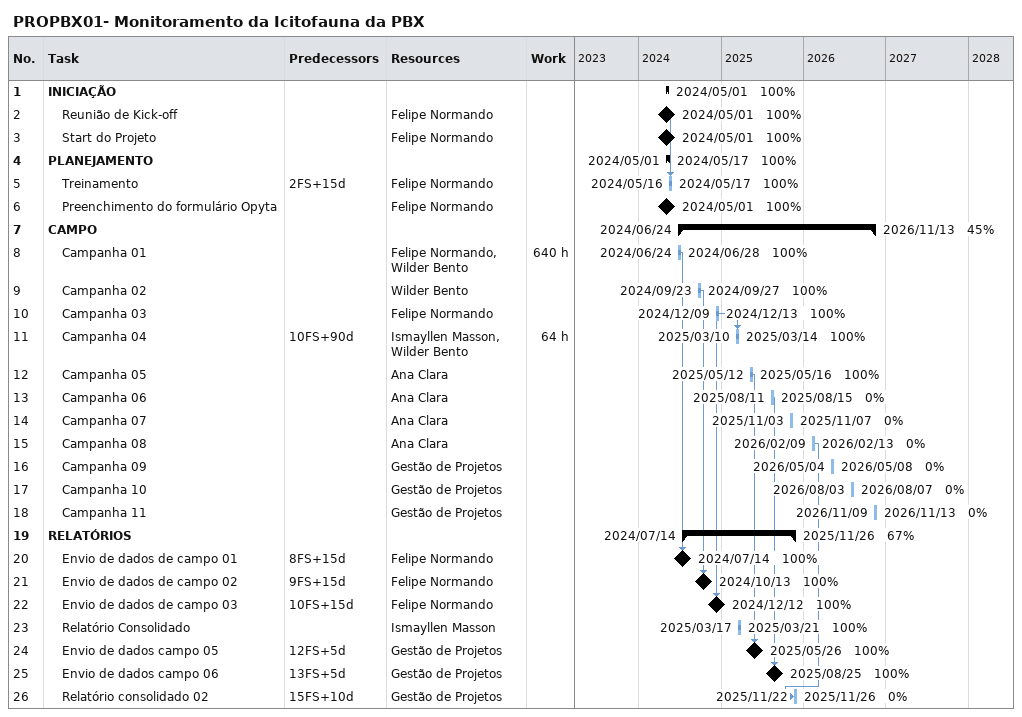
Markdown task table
PROPBX01- Monitoramento da Icitofauna da PBX

| ID | Level | Task | Start | Finish | Predecessors | Resources | % complete | Work (h) |
|---|---|---|---|---|---|---|---|---|
| 1 | 1 | **INICIAÇÃO** | 2024-05-01 | 2024-05-01 |  |  | 100 |  |
| 2 | 2 | Reunião de Kick-off (milestone) | 2024-05-01 | 2024-05-01 |  | Felipe Normando | 100 |  |
| 3 | 2 | Start do Projeto (milestone) | 2024-05-01 | 2024-05-01 |  | Felipe Normando | 100 |  |
| 4 | 1 | **PLANEJAMENTO** | 2024-05-01 | 2024-05-17 |  |  | 100 |  |
| 5 | 2 | Treinamento | 2024-05-16 | 2024-05-17 | 2FS+15d | Felipe Normando | 100 |  |
| 6 | 2 | Preenchimento do formulário Opyta (milestone) | 2024-05-01 | 2024-05-01 |  | Felipe Normando | 100 |  |
| 7 | 1 | **CAMPO** | 2024-06-24 | 2026-11-13 |  |  | 45 |  |
| 8 | 2 | Campanha 01 | 2024-06-24 | 2024-06-28 |  | Felipe Normando, Wilder Bento | 100 | 640 |
| 9 | 2 | Campanha 02 | 2024-09-23 | 2024-09-27 |  | Wilder Bento | 100 |  |
| 10 | 2 | Campanha 03 | 2024-12-09 | 2024-12-13 |  | Felipe Normando | 100 |  |
| 11 | 2 | Campanha 04 | 2025-03-10 | 2025-03-14 | 10FS+90d | Ismayllen Masson, Wilder Bento | 100 | 64 |
| 12 | 2 | Campanha 05 | 2025-05-12 | 2025-05-16 |  | Ana Clara | 100 |  |
| 13 | 2 | Campanha 06 | 2025-08-11 | 2025-08-15 |  | Ana Clara | 0 |  |
| 14 | 2 | Campanha 07 | 2025-11-03 | 2025-11-07 |  | Ana Clara | 0 |  |
| 15 | 2 | Campanha 08 | 2026-02-09 | 2026-02-13 |  | Ana Clara | 0 |  |
| 16 | 2 | Campanha 09 | 2026-05-04 | 2026-05-08 |  | Gestão de Projetos | 0 |  |
| 17 | 2 | Campanha 10 | 2026-08-03 | 2026-08-07 |  | Gestão de Projetos | 0 |  |
| 18 | 2 | Campanha 11 | 2026-11-09 | 2026-11-13 |  | Gestão de Projetos | 0 |  |
| 19 | 1 | **RELATÓRIOS** | 2024-07-14 | 2025-11-26 |  |  | 67 |  |
| 20 | 2 | Envio de dados de campo 01 (milestone) | 2024-07-14 | 2024-07-14 | 8FS+15d | Felipe Normando | 100 |  |
| 21 | 2 | Envio de dados de campo 02 (milestone) | 2024-10-13 | 2024-10-13 | 9FS+15d | Felipe Normando | 100 |  |
| 22 | 2 | Envio de dados de campo 03 (milestone) | 2024-12-12 | 2024-12-12 | 10FS+15d | Felipe Normando | 100 |  |
| 23 | 2 | Relatório Consolidado | 2025-03-17 | 2025-03-21 |  | Ismayllen Masson | 100 |  |
| 24 | 2 | Envio de dados campo 05 (milestone) | 2025-05-26 | 2025-05-26 | 12FS+5d | Gestão de Projetos | 100 |  |
| 25 | 2 | Envio de dados campo 06 (milestone) | 2025-08-25 | 2025-08-25 | 13FS+5d | Gestão de Projetos | 100 |  |
| 26 | 2 | Relatório consolidado 02 | 2025-11-22 | 2025-11-26 | 15FS+10d | Gestão de Projetos | 0 |  |
